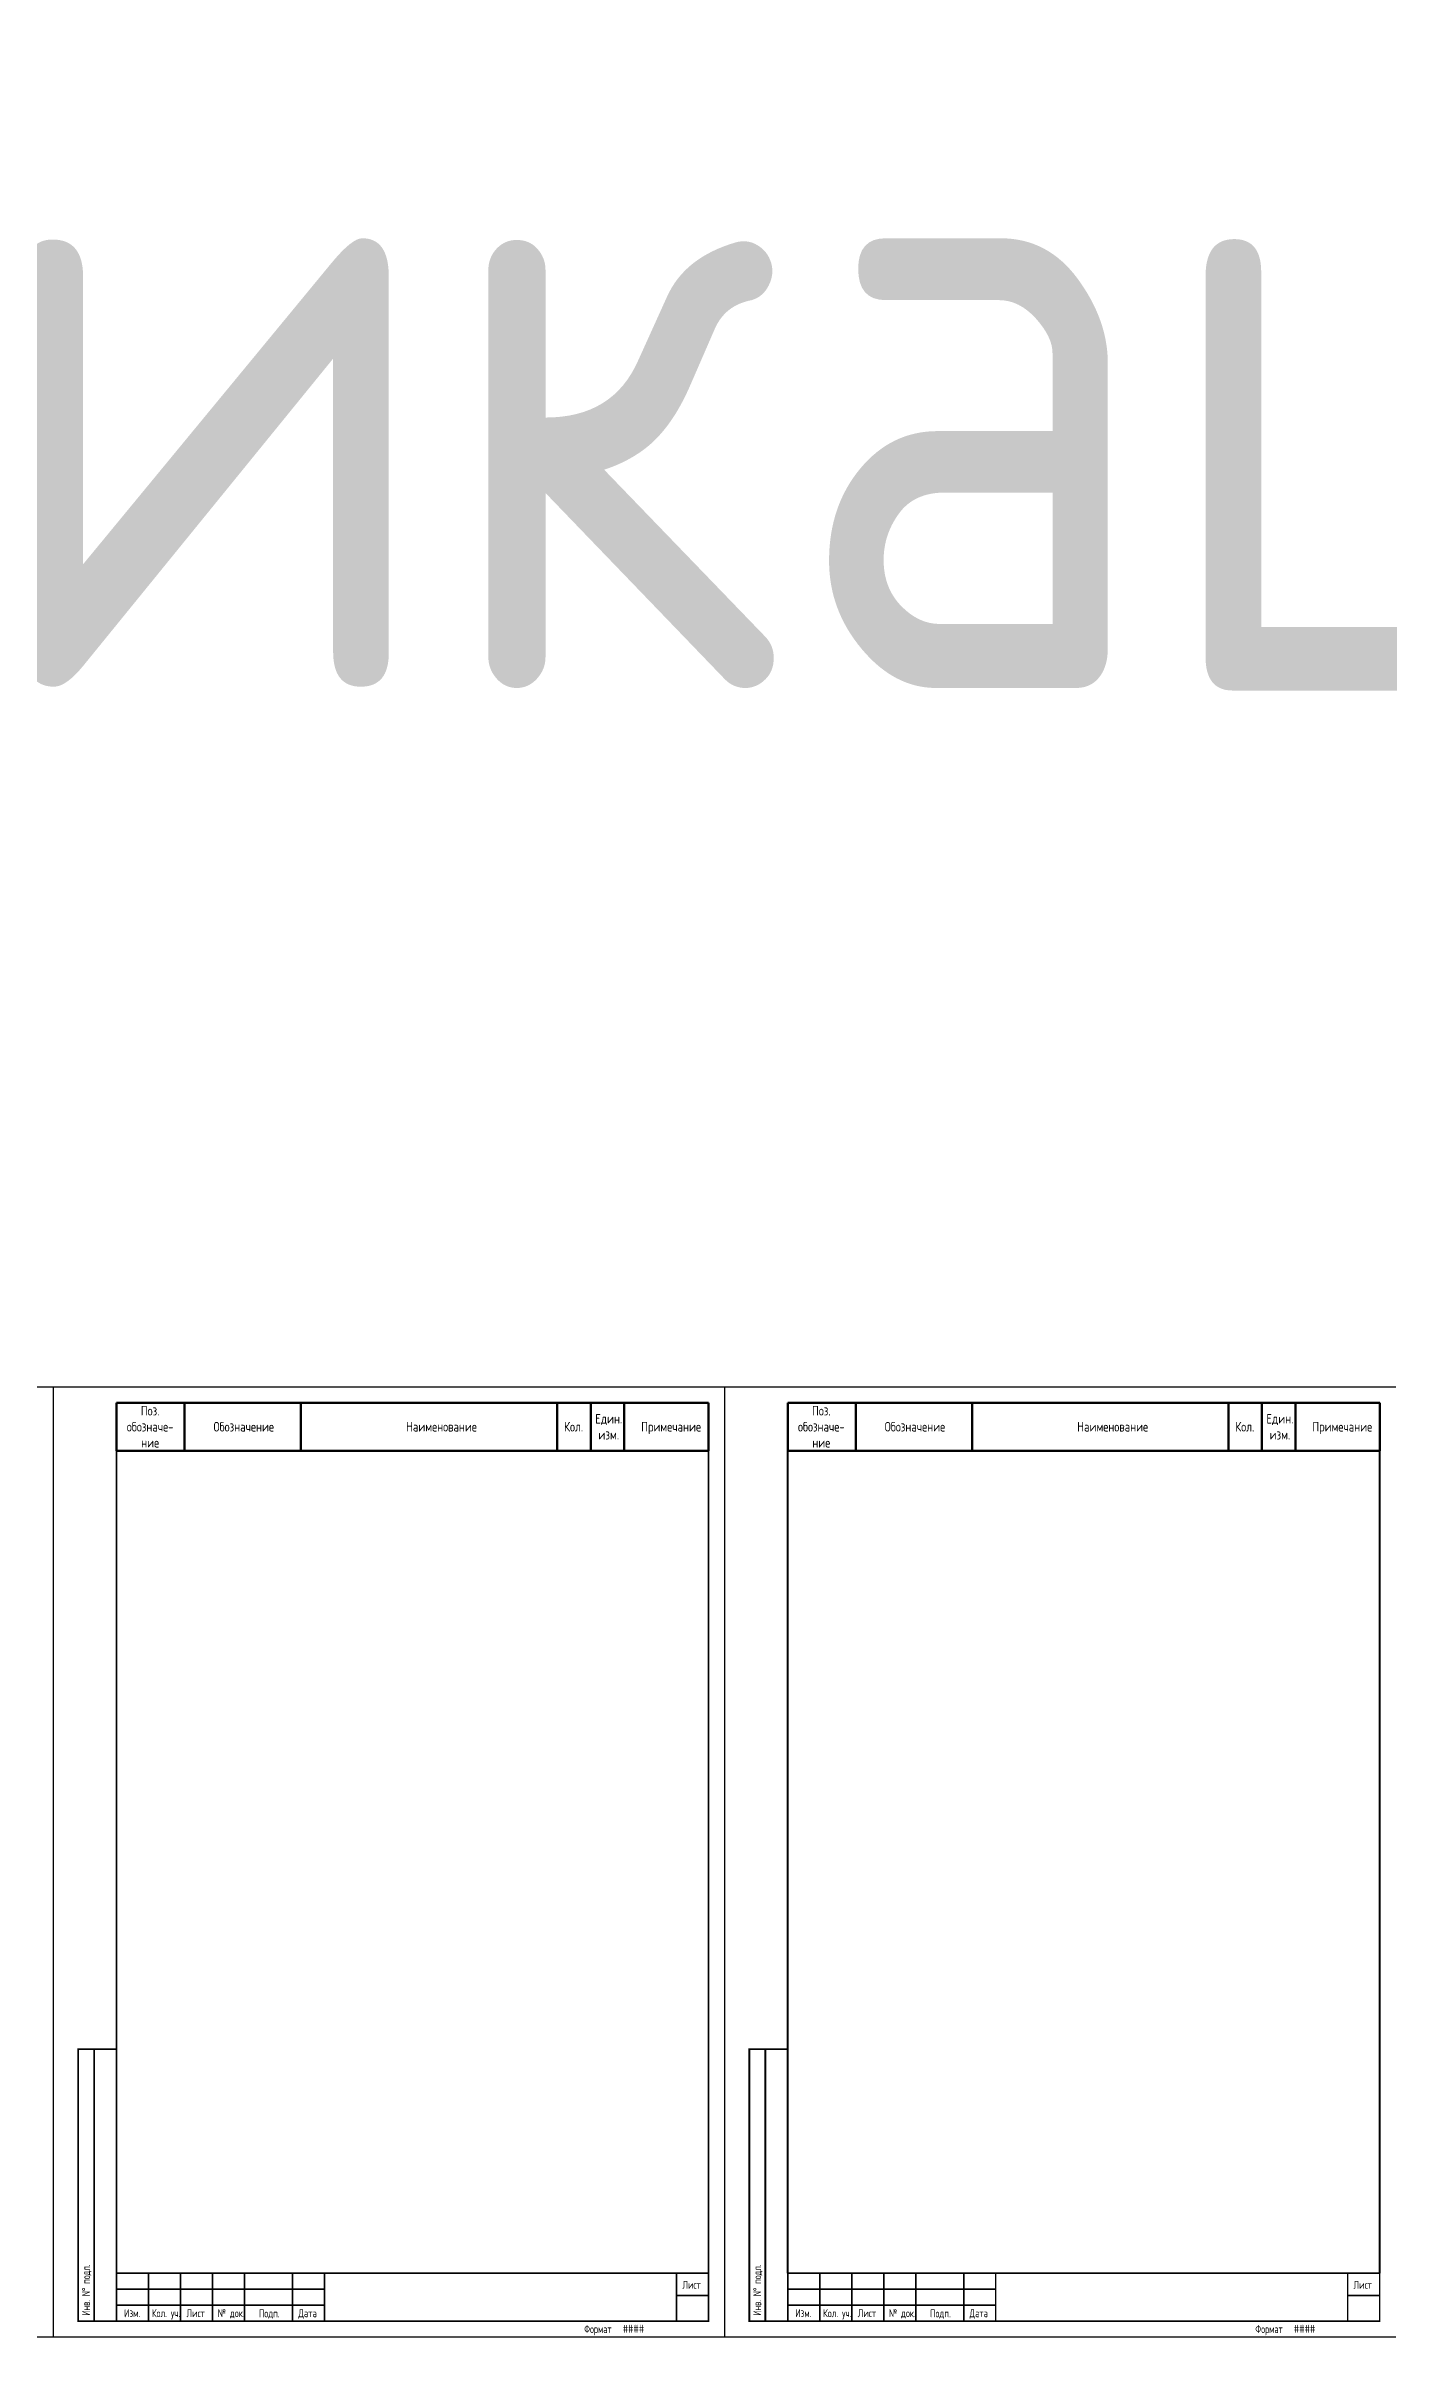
# Model space of a CAD drawing. Header units: inches. Extents: x 0 to 1678, y 0 to 838.
# Drawn here: x 837 to 1256, y 0 to 716 of the extents above; entities that cross this region are included whole.
import ezdxf
from ezdxf.enums import TextEntityAlignment as Align

# ---------------------------------------------------------------- set-up
doc = ezdxf.new("R2010")
doc.units = ezdxf.units.IN
doc.header["$MEASUREMENT"] = 0
doc.layers.add('ФОРМАТ', color=7, linetype='Continuous')
doc.styles.add('GOST-A 3-1', font='', dxfattribs={"height": 3})
doc.styles.add('GOSTA-2.5-1', font='', dxfattribs={"width": 0.9, "height": 2.5})
doc.styles.add('ROMAND0-100', font='romand.shx')
doc.styles.add('ROMANS0-70', font='romans.shx', dxfattribs={"width": 0.7})
doc.styles.get('GOST-A 3-1').set_extended_font_data('GOST type A')
doc.styles.get('GOSTA-2.5-1').set_extended_font_data('GOST Type AU')

# ---------------------------------------------------------------- blocks, each defined once
blk = doc.blocks.new('Specification')
for p, q in [((629.5, -123), (839.25, -123)), ((839.25, -123), (839.25, -420)), ((839.25, -123), (1049, -123)), ((1049, -123), (1049, -420)), ((1049, -123), (1258.75, -123)), ((1044, -415), (859, -415)), ((1253.75, -415), (1068.75, -415)), ((839.25, -420), (629.5, -420)), ((1049, -420), (839.25, -420)), ((1258.75, -420), (1049, -420))]:
    blk.add_line(p, q)
at = {"lineweight": 50}
for p, q in [((859, -128), (1044, -128)), ((859, -128), (859, -143)), ((880.27, -128), (880.27, -143)), ((916.63, -128), (916.63, -143)), ((996.71, -128), (996.71, -143)), ((1007.18, -128), (1007.18, -143)), ((1007.18, -128), (1007.18, -143)), ((1017.65, -128), (1017.65, -143)), ((1044, -128), (1044, -143)), ((1068.75, -128), (1253.75, -128)), ((1068.75, -128), (1068.75, -143)), ((1090.02, -128), (1090.02, -143)), ((1126.38, -128), (1126.38, -143)), ((1206.46, -128), (1206.46, -143)), ((1216.93, -128), (1216.93, -143)), ((1216.93, -128), (1216.93, -143)), ((1227.4, -128), (1227.4, -143)), ((1253.75, -128), (1253.75, -143)), ((859, -143), (1044, -143)), ((1068.75, -143), (1253.75, -143))]:
    blk.add_line(p, q, dxfattribs=at)
at = {"const_width": 0.6}
for points in [[(859, -400), (859, -128)], [(859, -128), (1044, -128)], [(859, -128), (1044, -128)], [(1044, -400), (1044, -128)], [(1068.75, -400), (1068.75, -128)], [(1068.75, -128), (1253.75, -128)], [(1068.75, -128), (1253.75, -128)], [(1253.75, -400), (1253.75, -128)], [(859, -415), (847, -415), (847, -330), (859, -330)], [(852, -415), (852, -330)], [(1068.75, -415), (1056.75, -415), (1056.75, -330), (1068.75, -330)], [(1061.75, -415), (1061.75, -330)]]:
    blk.add_lwpolyline(points, dxfattribs=at)
at = {"layer": 'ФОРМАТ'}
for p, q in [((859, -400), (924, -400)), ((1068.75, -400), (1133.75, -400))]:
    blk.add_line(p, q, dxfattribs=at)
at = {"layer": 'ФОРМАТ', "const_width": 0.5}
for points in [[(859, -400), (859, -415), (1044, -415), (1044, -400)], [(1068.75, -400), (1068.75, -415), (1253.75, -415), (1253.75, -400)]]:
    blk.add_lwpolyline(points, close=True, dxfattribs=at)
for points in [[(869, -400), (869, -415)], [(879, -400), (879, -415)], [(889, -400), (889, -415)], [(899, -400), (899, -415)], [(914, -400), (914, -415)], [(924, -400), (924, -415)], [(1034, -400), (1034, -415)], [(1078.75, -400), (1078.75, -415)], [(1088.75, -400), (1088.75, -415)], [(1098.75, -400), (1098.75, -415)], [(1108.75, -400), (1108.75, -415)], [(1123.75, -400), (1123.75, -415)], [(1133.75, -400), (1133.75, -415)], [(1243.75, -400), (1243.75, -415)], [(859, -405), (924, -405)], [(1034, -407), (1044, -407)], [(1068.75, -405), (1133.75, -405)], [(1243.75, -407), (1253.75, -407)], [(859, -410), (924, -410)], [(1068.75, -410), (1133.75, -410)]]:
    blk.add_lwpolyline(points, dxfattribs=at)
at = {"style": 'GOST-A 3-1'}
blk.add_text('Спецификация', height=200, dxfattribs=at).set_placement((62.22, 95.35))
at = {"lineweight": 90, "style": 'GOST-A 3-1'}
for s, p in [('Обозначение', (889.31, -137)), ('Наименование', (949.47, -137)), ('Кол.', (998.87, -137)), ('Примечание', (1022.96, -137)), ('Обозначение', (1099.06, -137)), ('Наименование', (1159.22, -137)), ('Кол.', (1208.62, -137)), ('Примечание', (1232.71, -137))]:
    blk.add_text(s, height=3, dxfattribs=at).set_placement(p)
at = {"style": 'ROMANS0-70', "width": 0.7}
for p in [(851.46, -413.3), (1061.21, -413.3)]:
    blk.add_text('Инв. N%%d подл.', height=2.5, rotation=90, dxfattribs=at).set_placement(p, align=Align.BOTTOM_LEFT)
at = {"char_height": 3, "attachment_point": 5, "style": 'GOST-A 3-1'}
for s, insert, width in [('Поз.\\Pобозначе-\\Pние', (869.5, -135.5), 17.9939), ('Един. изм.', (1012.82, -135.5), 4.0032), ('Поз.\\Pобозначе-\\Pние', (1079.25, -135.5), 17.9939), ('Един. изм.', (1222.57, -135.5), 4.0032)]:
    blk.add_mtext(s, dxfattribs=dict(at, insert=insert, width=width))
at = {"ltscale": 100, "char_height": 2.5, "width": 12.6652, "attachment_point": 7, "style": 'ROMANS0-70'}
for insert in [(1005.14, -419.39), (1214.89, -419.39)]:
    blk.add_mtext('Формат', dxfattribs=dict(at, insert=insert))
at = {"style": 'ROMANS0-70', "width": 0.7, "flags": 12}
for tag, p in [('ZINVN', (16.5, -342.5)), ('ZINVN', (226.25, -342.5)), ('ZINVN', (436, -342.5)), ('INVN', (16.5, -402.5)), ('INVN', (226.25, -402.5)), ('INVN', (436, -402.5)), ('INVN', (645.75, -402.5)), ('INVN', (855.5, -402.5)), ('INVN', (1065.25, -402.5)), ('INVN', (1275, -402.5)), ('INVN', (1484.75, -402.5))]:
    blk.add_attdef(tag, text='', height=3, rotation=90, dxfattribs=at).set_placement(p, align=Align.MIDDLE_CENTER)
at = {"style": 'ROMAND0-100', "width": 0.85, "flags": 8}
for tag, p in [('TITLE1', (141.72, -407.35)), ('TITLE2', (351.47, -407.35)), ('TITLE3', (561.22, -407.35)), ('TITLE4', (770.97, -407.35)), ('TITLE5', (980.72, -407.35)), ('TITLE6', (1190.47, -407.35)), ('TITLE7', (1400.22, -407.35)), ('TITLE8', (1609.97, -407.35))]:
    blk.add_attdef(tag, text='', height=3.9, dxfattribs=at).set_placement(p, align=Align.MIDDLE_CENTER)
at = {"ltscale": 100, "style": 'ROMANS0-70', "width": 0.7, "flags": 12}
for p in [(178.19, -419.39), (387.94, -419.39), (597.69, -419.39), (807.44, -419.39), (1017.19, -419.39), (1226.94, -419.39), (1436.69, -419.39), (1646.44, -419.39)]:
    blk.add_attdef('ФОРМАТ', text='', height=2.5, dxfattribs=at).set_placement(p, align=Align.BOTTOM_LEFT)
at = {"layer": 'ФОРМАТ', "style": 'GOSTA-2.5-1', "width": 0.95}
for s, p in [('Лист', (1035.83, -405.64)), ('Лист', (1245.58, -405.64)), ('Изм.', (861.37, -414.5)), ('Кол. уч.', (870.04, -414.5)), ('Лист', (880.87, -414.5)), ('№ док.', (890.62, -414.5)), ('Подп.', (903.5, -414.56)), ('Дата', (915.83, -414.5)), ('Изм.', (1071.12, -414.5)), ('Кол. уч.', (1079.79, -414.5)), ('Лист', (1090.62, -414.5)), ('№ док.', (1100.37, -414.5)), ('Подп.', (1113.25, -414.56)), ('Дата', (1125.58, -414.5))]:
    blk.add_text(s, height=2.5, dxfattribs=at).set_placement(p, align=Align.BOTTOM_LEFT)
at = {"layer": 'ФОРМАТ', "style": 'ROMANS0-70', "width": 0.7, "flags": 8}
for tag, p in [('SH1', (199.84, -411.25)), ('SH2', (409.59, -411.25)), ('SH3', (619.34, -411.25)), ('SH4', (829.09, -411.25)), ('SH5', (1038.84, -411.25)), ('SH6', (1248.59, -411.25)), ('SH7', (1458.34, -411.25)), ('SH8', (1668.09, -411.25))]:
    blk.add_attdef(tag, text='', height=3, dxfattribs=at).set_placement(p, align=Align.MIDDLE_CENTER)

msp = doc.modelspace()

# ---------------------------------------------------------------- block references
ref = msp.add_blockref('Specification', (0.02, 419.99))
ref.add_attrib('ФОРМАТ', '####', dxfattribs={"ltscale": 100, "height": 2.5, "style": 'ROMANS0-70', "width": 0.7}).set_placement((1226.96, 0.6), align=Align.BOTTOM_LEFT)
ref.add_attrib('ФОРМАТ', '####', dxfattribs={"ltscale": 100, "height": 2.5, "style": 'ROMANS0-70', "width": 0.7}).set_placement((1017.21, 0.6), align=Align.BOTTOM_LEFT)

doc.saveas('drawing.dxf')
